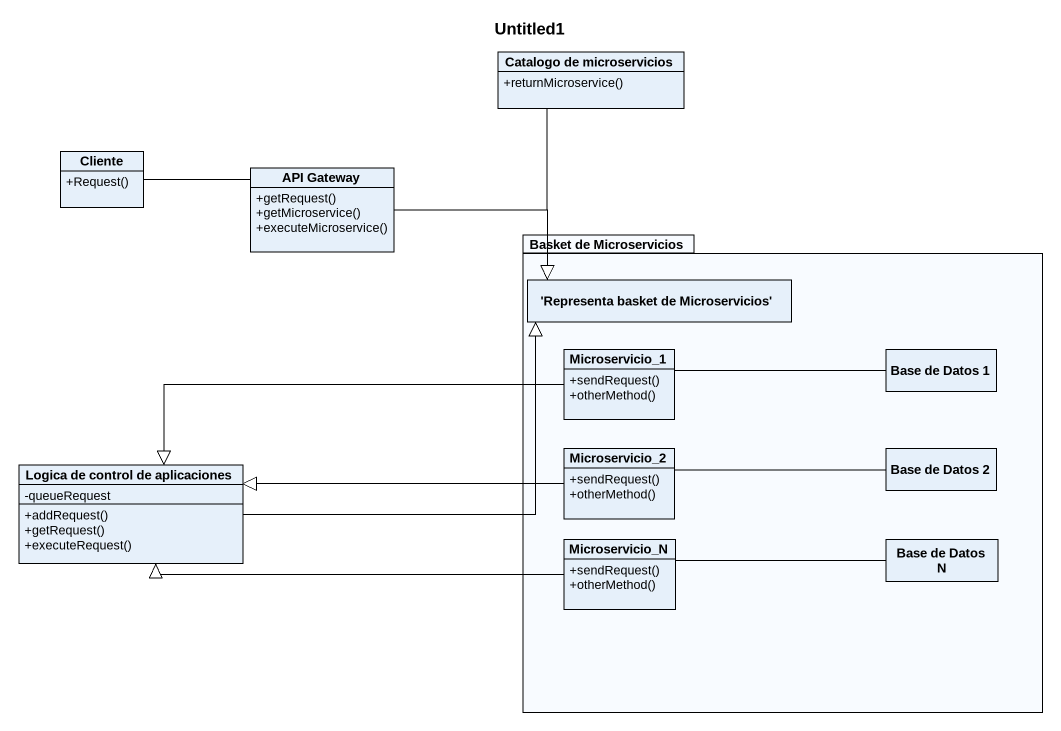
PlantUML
@startuml
title Untitled1
hide circle
hide empty members
skinparam classAttributeIconSize 0
class "Catalogo de microservicios" as Catalogo_de_microservicios {
  +returnMicroservice()
}
class Cliente {
  +Request()
}
class "API Gateway" as API_Gateway {
  +getRequest()
  +getMicroservice()
  +executeMicroservice()
}
package "Basket de Microservicios" as Basket_de_Microservicios {
  class "'Representa basket de Microservicios'" as Representa_basket_de
  class Microservicio_1 {
    +sendRequest()
    +otherMethod()
  }
  class "Base de Datos 1" as Base_de_Datos_1
  class Microservicio_2 {
    +sendRequest()
    +otherMethod()
  }
  class "Base de Datos 2" as Base_de_Datos_2
  class Microservicio_N {
    +sendRequest()
    +otherMethod()
  }
  class "Base de Datos N" as Base_de_Datos_N
}
class "Logica de control de aplicaciones" as Logica_de_control_de {
  -queueRequest
  +addRequest()
  +getRequest()
  +executeRequest()
}
Cliente -right- API_Gateway
API_Gateway -right- Catalogo_de_microservicios
API_Gateway -right-|> Representa_basket_de
Microservicio_1 -right- Base_de_Datos_1
Microservicio_1 -left-|> Logica_de_control_de
Logica_de_control_de -right-|> Representa_basket_de
Microservicio_2 -left-|> Logica_de_control_de
Microservicio_2 -right- Base_de_Datos_2
Microservicio_N -left-|> Logica_de_control_de
Microservicio_N -right- Base_de_Datos_N
@enduml
